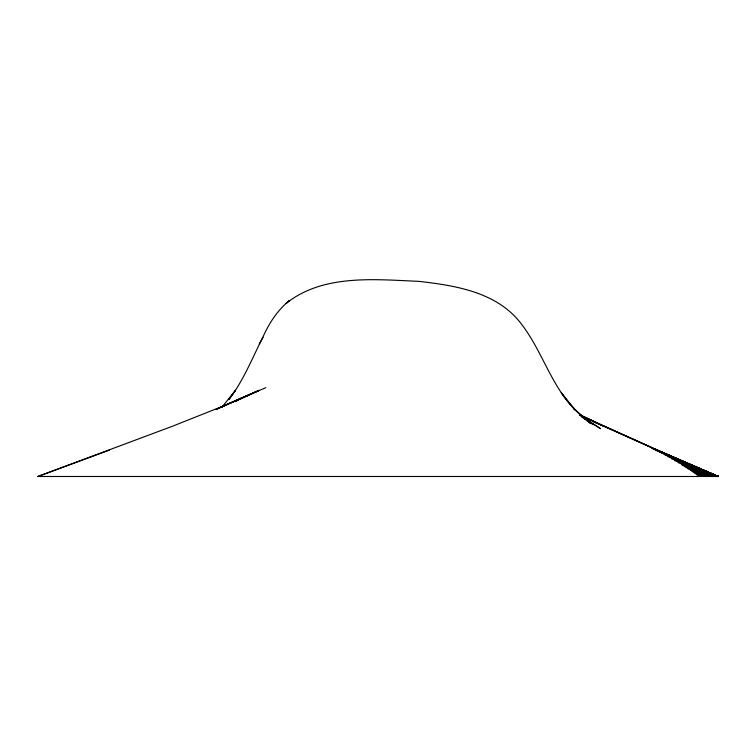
<?xml version="1.0" encoding="UTF-8"?>
<svg xmlns="http://www.w3.org/2000/svg" width="756" height="756" viewBox="0 0 756 756"><rect width="100%" height="100%" fill="white"/><g stroke="black" fill="none" stroke-linecap="round" stroke-linejoin="round"><path stroke-width="1.13" d="M259.261 344.008L262.89 337.318C252.079 358.306 243.489 380.684 228.898 399.518L235.503 390.285L222.028 407.068M262.644 337.724C268.767 323.691 277.357 310.272 289.387 300.605L285.966 303.543C322.944 273.899 374.598 279.484 418.956 281.364C453.846 285.343 493.148 291.514 517.595 319.344C541.031 346.645 549.593 383.802 574.957 409.846L561.292 392.704C569.325 404.214 579.115 414.373 590.049 423.143L573.889 408.722L584.898 418.663L579.342 414.175L593.309 424.74L582.129 416.839L600.595 428.68L580.551 415.791M236.458 400.954L241.24 398.185L236.118 401.115M240.03 399.385L242.005 398.355M242.997 397.845L259.062 390.351L220.667 407.191L224.626 405.5L172.264 426.318L37.895 476.488L718.2 476.488L651.143 447.363L593.082 421.404L651.757 447.609L579.72 414.893M259.062 390.351L215.885 409.535L251.389 393.772M220.667 407.191L265.829 387.667M37.8 476.488L109.507 450.075M697.155 475.023L718.2 476.488L652.919 448.185M696.503 474.503L718.2 476.488L651.143 447.486M695.737 473.927L718.2 476.488L654.583 449.055M694.858 473.294L718.2 476.488L651.814 448.015M693.866 472.604L718.2 476.488L656.662 450.189M692.779 471.867L718.2 476.488L652.419 448.44M691.598 471.082L718.2 476.488L653.222 448.969M690.332 470.251L718.2 476.488L659.109 451.559M688.99 469.381L718.2 476.488L667.236 455.093M687.582 468.484L718.2 476.488L684.643 462.549M686.108 467.558L718.2 476.488L661.869 453.118M684.577 466.603L718.2 476.488L693.441 466.329M683.008 465.639L718.2 476.488L664.864 454.838M681.392 464.647L718.2 476.488L698.657 468.578M678.094 462.644L718.2 476.488L704.016 470.846M709.487 473.417L718.2 476.488L668.049 456.69M674.721 460.621L718.2 476.488L703.997 470.96M709.364 473.247L718.2 476.488L671.356 458.627M709.487 473.18L718.2 476.488M698.553 468.682L701.833 469.977M693.224 466.386L696.484 467.709M682.677 461.907L685.909 463.23M688.064 464.118L691.286 465.441M656.388 450.538L659.638 451.908M661.812 452.816L665.063 454.176M595.473 422.368L598.78 423.899L580.74 415.29M579.805 414.921L598.78 423.899M579.937 414.94L602.872 425.921M582.082 416.698L587.847 419.826L581.884 416.565M582.129 417.17L590.096 421.98"/></g></svg>
